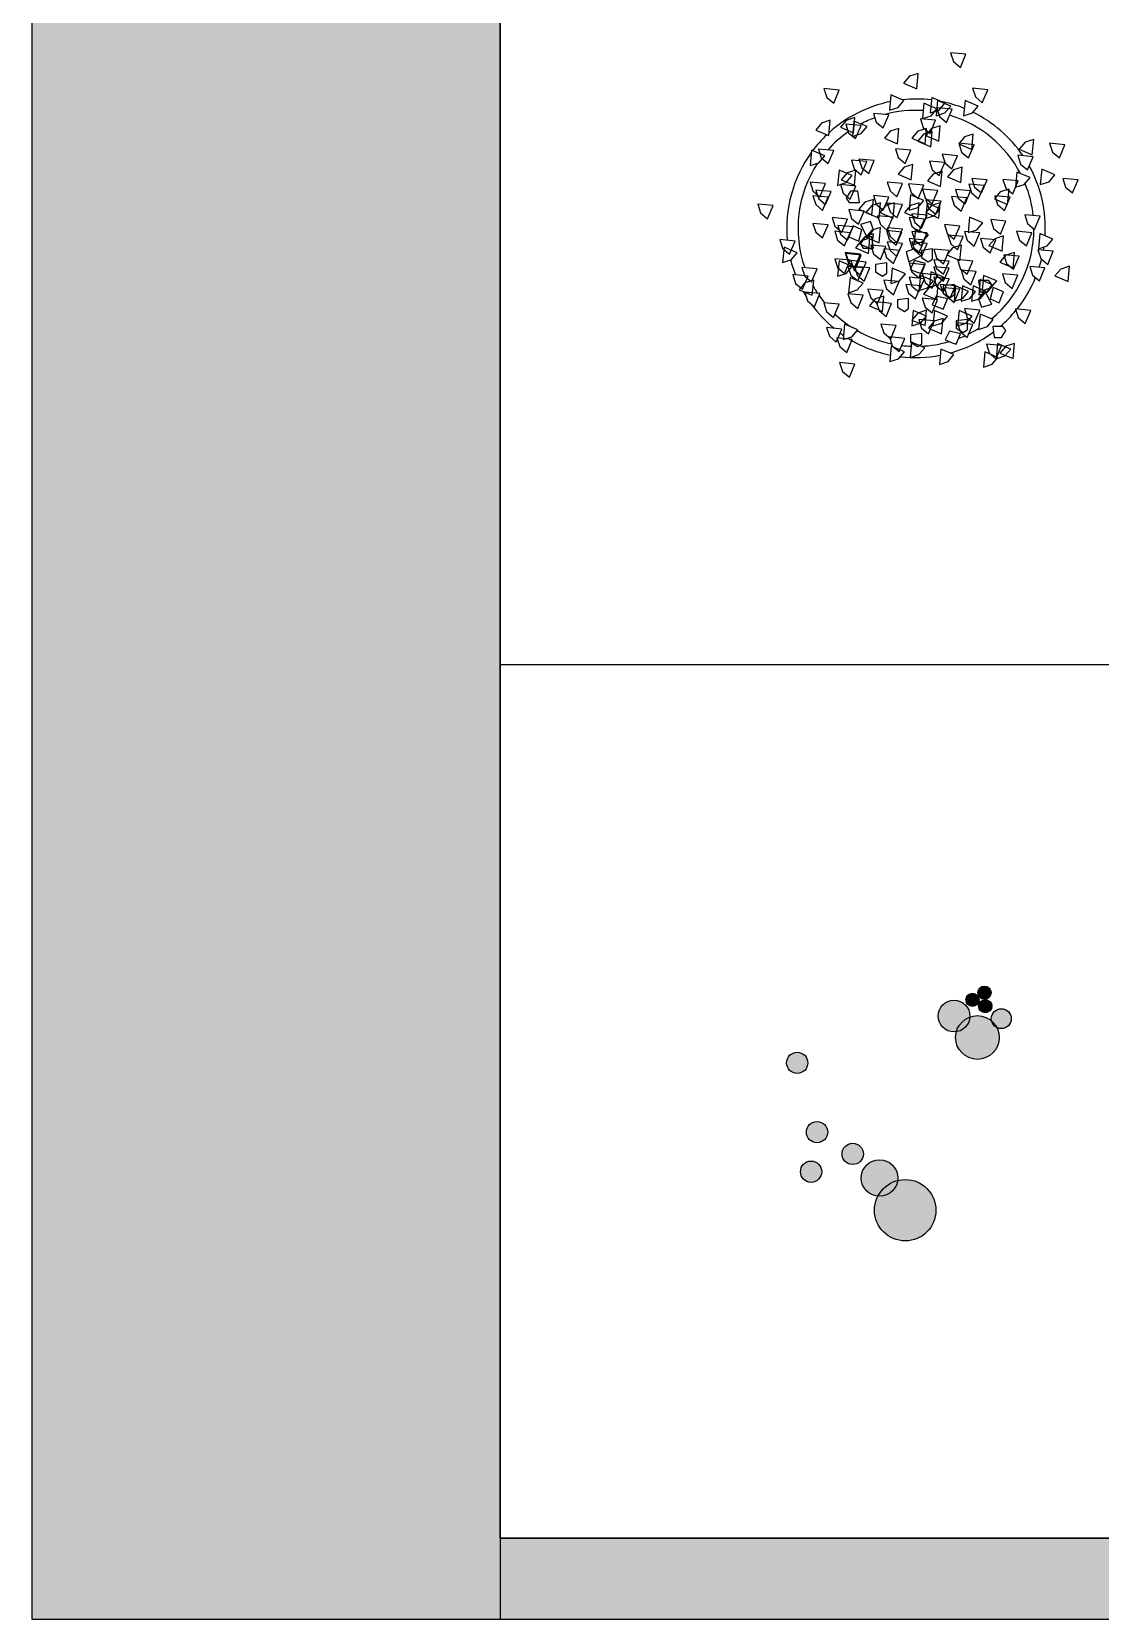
# Model space of a CAD drawing. Header units: millimetres. Extents: x 11966 to 133335, y 1756 to 88592.
# Drawn here: x 11966 to 28982, y 1756 to 27039 of the extents above; entities that cross this region are included whole.
import ezdxf

# ---------------------------------------------------------------- set-up
doc = ezdxf.new("R2010")
doc.units = ezdxf.units.MM
doc.layers.add('www.cad-blocks.net', color=7, linetype='Continuous')

# ---------------------------------------------------------------- blocks, each defined once
blk = doc.blocks.new('A$C7F314240')
at = {"color": 104}
for p, q in [((3.314, 5.143), (3.07, 5.166)), ((3.07, 5.166), (3.114, 5.027)), ((3.225, 4.934), (3.314, 5.143)), ((2.555, 4.838), (2.415, 4.793)), ((2.531, 4.594), (2.555, 4.838)), ((3.114, 5.027), (3.225, 4.934)), ((1.296, 4.573), (1.053, 4.597)), ((1.053, 4.597), (1.097, 4.457)), ((1.208, 4.365), (1.296, 4.573)), ((2.415, 4.793), (2.322, 4.682)), ((2.322, 4.682), (2.531, 4.594)), ((1.097, 4.457), (1.208, 4.365)), ((1.013, 4.048), (0.921, 3.937)), ((1.153, 4.092), (1.013, 4.048)), ((1.129, 3.848), (1.153, 4.092)), ((1.408, 4.091), (1.315, 3.981)), ((1.547, 4.136), (1.408, 4.091)), ((1.524, 3.892), (1.547, 4.136)), ((2.831, 4.092), (2.588, 4.115)), ((2.588, 4.115), (2.632, 3.975)), ((2.743, 3.883), (2.831, 4.092)), ((3.095, 4.267), (2.851, 4.29)), ((2.851, 4.29), (2.895, 4.151)), ((2.895, 4.151), (3.006, 4.058)), ((3.006, 4.058), (3.095, 4.267)), ((0.921, 3.937), (1.129, 3.848)), ((1.315, 3.981), (1.524, 3.892)), ((2.547, 3.916), (2.454, 3.805)), ((2.454, 3.805), (2.663, 3.717)), ((2.639, 3.869), (2.546, 3.758)), ((2.686, 3.96), (2.547, 3.916)), ((2.632, 3.975), (2.743, 3.883)), ((2.778, 3.913), (2.639, 3.869)), ((2.663, 3.717), (2.686, 3.96)), ((2.766, 3.96), (2.673, 3.849)), ((2.673, 3.849), (2.882, 3.76)), ((2.755, 3.669), (2.778, 3.913)), ((2.905, 4.004), (2.766, 3.96)), ((2.882, 3.76), (2.905, 4.004)), ((3.292, 3.828), (3.199, 3.718)), ((3.431, 3.873), (3.292, 3.828)), ((3.408, 3.629), (3.431, 3.873)), ((1.209, 3.61), (0.965, 3.633)), ((0.965, 3.633), (1.009, 3.494)), ((1.12, 3.401), (1.209, 3.61)), ((2.546, 3.758), (2.755, 3.669)), ((3.199, 3.718), (3.408, 3.629)), ((4.255, 3.741), (4.162, 3.63)), ((4.162, 3.63), (4.371, 3.541)), ((4.395, 3.785), (4.255, 3.741)), ((4.371, 3.541), (4.395, 3.785)), ((1.009, 3.494), (1.12, 3.401)), ((1.562, 3.3), (1.422, 3.256)), ((1.735, 3.434), (1.491, 3.458)), ((1.491, 3.458), (1.536, 3.318)), ((1.536, 3.318), (1.646, 3.225)), ((1.538, 3.056), (1.562, 3.3)), ((1.854, 3.451), (1.61, 3.474)), ((1.61, 3.474), (1.655, 3.335)), ((1.646, 3.225), (1.735, 3.434)), ((1.655, 3.335), (1.766, 3.242)), ((1.766, 3.242), (1.854, 3.451)), ((2.978, 3.42), (2.734, 3.443)), ((2.734, 3.443), (2.778, 3.304)), ((2.778, 3.304), (2.889, 3.211)), ((2.889, 3.211), (2.978, 3.42)), ((3.116, 3.302), (3.023, 3.191)), ((3.256, 3.346), (3.116, 3.302)), ((3.232, 3.103), (3.256, 3.346)), ((4.384, 3.511), (4.141, 3.534)), ((4.141, 3.534), (4.185, 3.395)), ((4.185, 3.395), (4.296, 3.302)), ((4.296, 3.302), (4.384, 3.511)), ((1.077, 3.084), (0.833, 3.107)), ((0.833, 3.107), (0.878, 2.968)), ((0.988, 2.875), (1.077, 3.084)), ((1.422, 3.256), (1.329, 3.145)), ((1.329, 3.145), (1.538, 3.056)), ((2.644, 3.057), (2.4, 3.08)), ((2.4, 3.08), (2.444, 2.94)), ((2.555, 2.848), (2.644, 3.057)), ((3.023, 3.191), (3.232, 3.103)), ((5.1, 3.144), (4.856, 3.167)), ((4.856, 3.167), (4.9, 3.028)), ((5.011, 2.935), (5.1, 3.144)), ((1.121, 2.865), (0.877, 2.888)), ((0.877, 2.888), (0.922, 2.749)), ((0.878, 2.968), (0.988, 2.875)), ((1.168, 2.957), (0.924, 2.98)), ((0.924, 2.98), (0.969, 2.841)), ((0.969, 2.841), (1.079, 2.748)), ((1.032, 2.656), (1.121, 2.865)), ((1.079, 2.748), (1.168, 2.957)), ((1.478, 2.963), (1.409, 2.852)), ((1.409, 2.852), (1.455, 2.785)), ((1.455, 2.785), (1.618, 2.785)), ((1.594, 2.963), (1.478, 2.963)), ((1.618, 2.785), (1.594, 2.963)), ((1.702, 2.788), (1.609, 2.677)), ((1.841, 2.832), (1.702, 2.788)), ((1.818, 2.588), (1.841, 2.832)), ((2.444, 2.94), (2.555, 2.848)), ((2.866, 2.972), (2.622, 2.995)), ((2.622, 2.995), (2.666, 2.856)), ((2.666, 2.856), (2.777, 2.763)), ((2.922, 2.804), (2.678, 2.827)), ((2.678, 2.827), (2.722, 2.688)), ((2.777, 2.763), (2.866, 2.972)), ((2.833, 2.595), (2.922, 2.804)), ((3.389, 2.969), (3.146, 2.992)), ((3.146, 2.992), (3.19, 2.853)), ((3.19, 2.853), (3.301, 2.76)), ((3.301, 2.76), (3.389, 2.969)), ((3.861, 2.951), (3.768, 2.84)), ((3.768, 2.84), (3.977, 2.752)), ((4, 2.995), (3.861, 2.951)), ((3.977, 2.752), (4, 2.995)), ((4.9, 3.028), (5.011, 2.935)), ((0.244, 2.733), (0, 2.757)), ((0, 2.757), (0.044, 2.617)), ((0.044, 2.617), (0.155, 2.524)), ((0.155, 2.524), (0.244, 2.733)), ((0.922, 2.749), (1.032, 2.656)), ((1.609, 2.677), (1.818, 2.588)), ((1.814, 2.732), (1.721, 2.621)), ((1.721, 2.621), (1.93, 2.532)), ((1.953, 2.776), (1.814, 2.732)), ((1.93, 2.532), (1.953, 2.776)), ((2.038, 2.732), (1.945, 2.621)), ((1.945, 2.621), (2.154, 2.532)), ((2.177, 2.776), (2.038, 2.732)), ((2.305, 2.748), (2.061, 2.771)), ((2.061, 2.771), (2.106, 2.632)), ((2.106, 2.632), (2.216, 2.539)), ((2.154, 2.532), (2.177, 2.776)), ((2.216, 2.539), (2.305, 2.748)), ((2.43, 2.732), (2.337, 2.621)), ((2.337, 2.621), (2.546, 2.532)), ((2.569, 2.776), (2.43, 2.732)), ((2.697, 2.58), (2.454, 2.603)), ((2.454, 2.603), (2.498, 2.464)), ((2.546, 2.532), (2.569, 2.776)), ((2.609, 2.371), (2.697, 2.58)), ((2.766, 2.732), (2.673, 2.621)), ((2.673, 2.621), (2.882, 2.532)), ((2.722, 2.688), (2.833, 2.595)), ((2.905, 2.776), (2.766, 2.732)), ((2.882, 2.532), (2.905, 2.776)), ((1.47, 2.3), (1.447, 2.234)), ((1.516, 2.411), (1.47, 2.3)), ((1.656, 2.345), (1.516, 2.411)), ((1.609, 2.168), (1.656, 2.345)), ((1.841, 2.282), (1.702, 2.238)), ((1.814, 2.34), (1.721, 2.229)), ((1.953, 2.384), (1.814, 2.34)), ((1.818, 2.038), (1.841, 2.282)), ((1.93, 2.14), (1.953, 2.384)), ((2.293, 2.312), (2.049, 2.335)), ((2.049, 2.335), (2.093, 2.196)), ((2.305, 2.356), (2.061, 2.379)), ((2.061, 2.379), (2.106, 2.24)), ((2.204, 2.103), (2.293, 2.312)), ((2.216, 2.147), (2.305, 2.356)), ((2.697, 2.3), (2.454, 2.323)), ((2.454, 2.323), (2.498, 2.184)), ((2.498, 2.464), (2.609, 2.371)), ((2.609, 2.091), (2.697, 2.3)), ((3.535, 2.297), (3.292, 2.32)), ((3.292, 2.32), (3.336, 2.181)), ((3.447, 2.088), (3.535, 2.297)), ((1.447, 2.234), (1.609, 2.168)), ((1.646, 2.171), (1.553, 2.061)), ((1.553, 2.061), (1.762, 1.972)), ((1.702, 2.238), (1.609, 2.127)), ((1.609, 2.127), (1.818, 2.038)), ((1.785, 2.216), (1.646, 2.171)), ((1.721, 2.229), (1.93, 2.14)), ((1.762, 1.972), (1.785, 2.216)), ((2.093, 2.196), (2.204, 2.103)), ((2.106, 2.24), (2.216, 2.147)), ((2.697, 2.132), (2.454, 2.155)), ((2.454, 2.155), (2.498, 2.016)), ((2.498, 2.184), (2.609, 2.091)), ((2.609, 1.923), (2.697, 2.132)), ((3.102, 2.059), (3.009, 1.949)), ((3.241, 2.104), (3.102, 2.059)), ((3.218, 1.86), (3.241, 2.104)), ((3.336, 2.181), (3.447, 2.088)), ((3.79, 2.188), (3.546, 2.211)), ((3.546, 2.211), (3.591, 2.072)), ((3.591, 2.072), (3.701, 1.979)), ((3.701, 1.979), (3.79, 2.188)), ((4.705, 2.005), (4.461, 2.028)), ((4.461, 2.028), (4.506, 1.889)), ((1.635, 1.961), (1.391, 1.985)), ((1.391, 1.985), (1.435, 1.845)), ((1.647, 1.945), (1.404, 1.968)), ((1.404, 1.968), (1.448, 1.829)), ((1.435, 1.845), (1.546, 1.752)), ((1.448, 1.829), (1.559, 1.736)), ((1.726, 1.834), (1.482, 1.858)), ((1.482, 1.858), (1.527, 1.718)), ((1.546, 1.752), (1.635, 1.961)), ((1.559, 1.736), (1.647, 1.945)), ((1.637, 1.625), (1.726, 1.834)), ((2.052, 1.82), (1.875, 1.796)), ((1.875, 1.796), (1.875, 1.68)), ((2.052, 1.657), (2.052, 1.82)), ((2.493, 1.858), (2.426, 1.718)), ((2.67, 1.811), (2.493, 1.858)), ((2.498, 2.016), (2.609, 1.923)), ((2.604, 1.649), (2.67, 1.811)), ((3.009, 1.949), (3.218, 1.86)), ((3.423, 1.849), (3.18, 1.873)), ((3.18, 1.873), (3.224, 1.733)), ((3.335, 1.64), (3.423, 1.849)), ((3.949, 1.942), (3.856, 1.832)), ((3.856, 1.832), (4.065, 1.743)), ((4.088, 1.987), (3.949, 1.942)), ((4.065, 1.743), (4.088, 1.987)), ((4.506, 1.889), (4.616, 1.796)), ((4.616, 1.796), (4.705, 2.005)), ((0.802, 1.611), (0.558, 1.634)), ((0.558, 1.634), (0.602, 1.495)), ((0.713, 1.402), (0.802, 1.611)), ((0.89, 1.548), (0.751, 1.504)), ((0.867, 1.304), (0.89, 1.548)), ((1.679, 1.742), (1.435, 1.765)), ((1.435, 1.765), (1.479, 1.626)), ((1.479, 1.626), (1.59, 1.533)), ((1.527, 1.718), (1.637, 1.625)), ((1.781, 1.74), (1.537, 1.764)), ((1.537, 1.764), (1.582, 1.624)), ((1.582, 1.624), (1.693, 1.531)), ((1.59, 1.533), (1.679, 1.742)), ((1.693, 1.531), (1.781, 1.74)), ((1.875, 1.68), (1.986, 1.611)), ((1.986, 1.611), (2.052, 1.657)), ((2.249, 1.523), (2.005, 1.546)), ((2.005, 1.546), (2.05, 1.407)), ((2.16, 1.314), (2.249, 1.523)), ((2.426, 1.718), (2.537, 1.672)), ((2.537, 1.672), (2.604, 1.649)), ((2.863, 1.625), (2.619, 1.649)), ((2.619, 1.649), (2.664, 1.509)), ((2.774, 1.417), (2.863, 1.625)), ((3.224, 1.733), (3.335, 1.64)), ((3.479, 1.681), (3.236, 1.705)), ((3.236, 1.705), (3.28, 1.565)), ((3.28, 1.565), (3.391, 1.472)), ((3.391, 1.472), (3.479, 1.681)), ((4.825, 1.723), (4.732, 1.612)), ((4.732, 1.612), (4.941, 1.524)), ((4.964, 1.767), (4.825, 1.723)), ((4.941, 1.524), (4.964, 1.767)), ((0.602, 1.495), (0.713, 1.402)), ((0.751, 1.504), (0.658, 1.393)), ((0.658, 1.393), (0.867, 1.304)), ((1.679, 1.304), (1.435, 1.327)), ((1.435, 1.327), (1.479, 1.188)), ((1.59, 1.095), (1.679, 1.304)), ((2.009, 1.291), (1.87, 1.247)), ((1.986, 1.048), (2.009, 1.291)), ((2.05, 1.407), (2.16, 1.314)), ((2.733, 1.435), (2.64, 1.324)), ((2.64, 1.324), (2.849, 1.235)), ((2.664, 1.509), (2.774, 1.417)), ((2.872, 1.479), (2.733, 1.435)), ((2.849, 1.235), (2.872, 1.479)), ((1.479, 1.188), (1.59, 1.095)), ((1.87, 1.247), (1.777, 1.136)), ((1.777, 1.136), (1.986, 1.048)), ((2.547, 1.021), (2.454, 0.911)), ((2.686, 1.066), (2.547, 1.021)), ((2.863, 1.234), (2.619, 1.257)), ((2.619, 1.257), (2.664, 1.117)), ((2.663, 0.822), (2.686, 1.066)), ((2.664, 1.117), (2.774, 1.025)), ((2.774, 1.025), (2.863, 1.234)), ((3.533, 1.069), (3.289, 1.092)), ((3.289, 1.092), (3.334, 0.953)), ((3.445, 0.86), (3.533, 1.069)), ((2.205, 0.822), (1.961, 0.845)), ((1.961, 0.845), (2.006, 0.706)), ((2.116, 0.613), (2.205, 0.822)), ((2.454, 0.911), (2.663, 0.822)), ((2.807, 0.898), (2.563, 0.921)), ((2.563, 0.921), (2.608, 0.782)), ((2.608, 0.782), (2.718, 0.689)), ((2.81, 0.89), (2.717, 0.779)), ((2.717, 0.779), (2.926, 0.69)), ((2.718, 0.689), (2.807, 0.898)), ((2.949, 0.934), (2.81, 0.89)), ((2.926, 0.69), (2.949, 0.934)), ((3.339, 0.921), (3.161, 0.898)), ((3.161, 0.898), (3.161, 0.782)), ((3.161, 0.782), (3.272, 0.712)), ((3.423, 0.842), (3.18, 0.865)), ((3.18, 0.865), (3.224, 0.726)), ((3.334, 0.953), (3.445, 0.86)), ((3.335, 0.633), (3.423, 0.842)), ((3.339, 0.758), (3.339, 0.921)), ((1.503, 0.603), (1.26, 0.626)), ((1.26, 0.626), (1.304, 0.487)), ((1.415, 0.394), (1.503, 0.603)), ((2.006, 0.706), (2.116, 0.613)), ((2.339, 0.618), (2.095, 0.641)), ((2.095, 0.641), (2.14, 0.502)), ((2.25, 0.409), (2.339, 0.618)), ((2.61, 0.697), (2.433, 0.674)), ((2.433, 0.674), (2.433, 0.558)), ((2.433, 0.558), (2.544, 0.488)), ((2.544, 0.488), (2.61, 0.534)), ((2.61, 0.534), (2.61, 0.697)), ((3.051, 0.735), (2.984, 0.596)), ((2.984, 0.596), (3.095, 0.549)), ((3.228, 0.689), (3.051, 0.735)), ((3.095, 0.549), (3.161, 0.526)), ((3.161, 0.526), (3.228, 0.689)), ((3.224, 0.726), (3.335, 0.633)), ((3.272, 0.712), (3.339, 0.758)), ((4.088, 0.539), (3.949, 0.495)), ((4.065, 0.296), (4.088, 0.539)), ((1.304, 0.487), (1.415, 0.394)), ((2.14, 0.502), (2.25, 0.409)), ((3.949, 0.495), (3.856, 0.384)), ((3.856, 0.384), (4.065, 0.296))]:
    blk.add_line(p, q, dxfattribs=at)
at = {"color": 40}
for p, q in [((3.663, 4.579), (3.419, 4.602)), ((3.419, 4.602), (3.464, 4.463)), ((3.574, 4.37), (3.663, 4.579)), ((3.464, 4.463), (3.574, 4.37)), ((1.645, 4.009), (1.402, 4.032)), ((1.402, 4.032), (1.446, 3.893)), ((1.446, 3.893), (1.557, 3.8)), ((1.557, 3.8), (1.645, 4.009)), ((2.435, 3.615), (2.191, 3.638)), ((2.191, 3.638), (2.236, 3.499)), ((2.346, 3.406), (2.435, 3.615)), ((3.181, 3.527), (2.937, 3.55)), ((2.937, 3.55), (2.981, 3.411)), ((3.444, 3.702), (3.2, 3.726)), ((3.2, 3.726), (3.244, 3.586)), ((3.244, 3.586), (3.355, 3.493)), ((3.355, 3.493), (3.444, 3.702)), ((4.891, 3.702), (4.647, 3.726)), ((4.647, 3.726), (4.692, 3.586)), ((4.692, 3.586), (4.802, 3.493)), ((4.802, 3.493), (4.891, 3.702)), ((2.236, 3.499), (2.346, 3.406)), ((2.981, 3.411), (3.092, 3.318)), ((3.092, 3.318), (3.181, 3.527)), ((1.558, 3.045), (1.314, 3.068)), ((1.314, 3.068), (1.358, 2.929)), ((1.469, 2.836), (1.558, 3.045)), ((1.358, 2.929), (1.469, 2.836)), ((2.084, 2.87), (1.84, 2.893)), ((1.84, 2.893), (1.885, 2.754)), ((1.995, 2.661), (2.084, 2.87)), ((3.327, 2.855), (3.083, 2.879)), ((3.083, 2.879), (3.127, 2.739)), ((3.238, 2.646), (3.327, 2.855)), ((1.426, 2.519), (1.182, 2.543)), ((1.182, 2.543), (1.227, 2.403)), ((1.885, 2.754), (1.995, 2.661)), ((2.151, 2.547), (1.907, 2.57)), ((1.907, 2.57), (1.951, 2.431)), ((2.062, 2.338), (2.151, 2.547)), ((2.654, 2.519), (2.411, 2.543)), ((2.411, 2.543), (2.455, 2.403)), ((3.127, 2.739), (3.238, 2.646)), ((4.496, 2.563), (4.253, 2.587)), ((4.253, 2.587), (4.297, 2.447)), ((4.408, 2.354), (4.496, 2.563)), ((1.47, 2.3), (1.226, 2.324)), ((1.226, 2.324), (1.271, 2.184)), ((1.227, 2.403), (1.338, 2.311)), ((1.517, 2.393), (1.274, 2.416)), ((1.274, 2.416), (1.318, 2.276)), ((1.318, 2.276), (1.429, 2.184)), ((1.338, 2.311), (1.426, 2.519)), ((1.381, 2.092), (1.47, 2.3)), ((1.429, 2.184), (1.517, 2.393)), ((1.951, 2.431), (2.062, 2.338)), ((2.455, 2.403), (2.566, 2.311)), ((2.566, 2.311), (2.654, 2.519)), ((3.215, 2.408), (2.971, 2.431)), ((2.971, 2.431), (3.015, 2.291)), ((3.015, 2.291), (3.126, 2.199)), ((3.126, 2.199), (3.215, 2.408)), ((3.951, 2.486), (3.708, 2.51)), ((3.708, 2.51), (3.752, 2.37)), ((3.752, 2.37), (3.863, 2.277)), ((3.863, 2.277), (3.951, 2.486)), ((4.365, 2.3), (4.121, 2.324)), ((4.121, 2.324), (4.165, 2.184)), ((4.276, 2.092), (4.365, 2.3)), ((4.297, 2.447), (4.408, 2.354)), ((0.593, 2.169), (0.349, 2.192)), ((0.349, 2.192), (0.393, 2.053)), ((0.393, 2.053), (0.504, 1.96)), ((0.504, 1.96), (0.593, 2.169)), ((1.271, 2.184), (1.381, 2.092)), ((2.04, 2.081), (1.797, 2.105)), ((1.797, 2.105), (1.841, 1.965)), ((1.952, 1.873), (2.04, 2.081)), ((2.654, 2.184), (2.411, 2.207)), ((2.411, 2.207), (2.455, 2.068)), ((2.455, 2.068), (2.566, 1.975)), ((2.566, 1.975), (2.654, 2.184)), ((3.047, 2.016), (2.803, 2.039)), ((2.803, 2.039), (2.847, 1.9)), ((3.271, 2.24), (3.027, 2.263)), ((3.027, 2.263), (3.071, 2.124)), ((3.071, 2.124), (3.182, 2.031)), ((3.182, 2.031), (3.271, 2.24)), ((4.165, 2.184), (4.276, 2.092)), ((1.47, 1.862), (1.226, 1.886)), ((1.226, 1.886), (1.271, 1.746)), ((1.381, 1.653), (1.47, 1.862)), ((1.841, 1.965), (1.952, 1.873)), ((2.654, 1.792), (2.411, 1.815)), ((2.411, 1.815), (2.455, 1.676)), ((2.566, 1.583), (2.654, 1.792)), ((3.047, 1.848), (2.803, 1.871)), ((2.803, 1.871), (2.847, 1.732)), ((2.847, 1.9), (2.958, 1.807)), ((2.958, 1.807), (3.047, 2.016)), ((2.958, 1.639), (3.047, 1.848)), ((1.271, 1.746), (1.381, 1.653)), ((2.654, 1.568), (2.411, 1.591)), ((2.411, 1.591), (2.455, 1.452)), ((2.455, 1.676), (2.566, 1.583)), ((2.566, 1.359), (2.654, 1.568)), ((3.047, 1.736), (2.803, 1.759)), ((2.803, 1.759), (2.847, 1.62)), ((3.047, 1.568), (2.803, 1.591)), ((2.803, 1.591), (2.847, 1.452)), ((2.847, 1.732), (2.958, 1.639)), ((2.847, 1.62), (2.958, 1.527)), ((2.958, 1.527), (3.047, 1.736)), ((2.958, 1.359), (3.047, 1.568)), ((4.139, 1.623), (3.895, 1.647)), ((3.895, 1.647), (3.94, 1.507)), ((4.05, 1.414), (4.139, 1.623)), ((1.996, 1.38), (1.753, 1.404)), ((1.753, 1.404), (1.797, 1.264)), ((1.797, 1.264), (1.908, 1.172)), ((1.908, 1.172), (1.996, 1.38)), ((2.598, 1.456), (2.355, 1.479)), ((2.355, 1.479), (2.399, 1.34)), ((2.399, 1.34), (2.51, 1.247)), ((2.455, 1.452), (2.566, 1.359)), ((2.51, 1.247), (2.598, 1.456)), ((2.842, 1.293), (2.775, 1.154)), ((3.019, 1.247), (2.842, 1.293)), ((2.847, 1.452), (2.958, 1.359)), ((3.148, 1.455), (2.905, 1.479)), ((2.905, 1.479), (2.949, 1.339)), ((2.949, 1.339), (3.06, 1.247)), ((3.13, 1.479), (2.953, 1.456)), ((2.953, 1.456), (2.953, 1.34)), ((2.953, 1.34), (3.063, 1.27)), ((3.215, 1.4), (2.971, 1.423)), ((2.971, 1.423), (3.015, 1.284)), ((3.015, 1.284), (3.126, 1.191)), ((3.06, 1.247), (3.148, 1.455)), ((3.063, 1.27), (3.13, 1.317)), ((3.126, 1.191), (3.215, 1.4)), ((3.13, 1.317), (3.13, 1.479)), ((3.94, 1.507), (4.05, 1.414)), ((1.295, 1.161), (1.051, 1.185)), ((1.051, 1.185), (1.095, 1.045)), ((1.095, 1.045), (1.206, 0.952)), ((1.206, 0.952), (1.295, 1.161)), ((2.13, 1.176), (1.887, 1.199)), ((1.887, 1.199), (1.931, 1.06)), ((1.931, 1.06), (2.042, 0.967)), ((2.042, 0.967), (2.13, 1.176)), ((2.401, 1.255), (2.224, 1.232)), ((2.224, 1.232), (2.224, 1.116)), ((2.224, 1.116), (2.335, 1.046)), ((2.335, 1.046), (2.401, 1.093)), ((2.401, 1.093), (2.401, 1.255)), ((2.775, 1.154), (2.886, 1.108)), ((2.886, 1.108), (2.953, 1.084)), ((2.953, 1.084), (3.019, 1.247)), ((1.338, 0.767), (1.095, 0.79)), ((1.095, 0.79), (1.139, 0.651)), ((1.25, 0.558), (1.338, 0.767)), ((1.139, 0.651), (1.25, 0.558)), ((3.882, 0.504), (3.639, 0.527)), ((3.639, 0.527), (3.683, 0.388)), ((3.683, 0.388), (3.794, 0.295)), ((3.794, 0.295), (3.882, 0.504))]:
    blk.add_line(p, q, dxfattribs=at)
at = {"color": 213}
for p, q in [((2.118, 4.495), (2.095, 4.252)), ((2.327, 4.407), (2.118, 4.495)), ((2.234, 4.296), (2.327, 4.407)), ((2.644, 4.364), (2.62, 4.12)), ((2.852, 4.275), (2.644, 4.364)), ((2.77, 4.455), (2.747, 4.211)), ((2.979, 4.366), (2.77, 4.455)), ((2.863, 4.408), (2.839, 4.164)), ((3.071, 4.319), (2.863, 4.408)), ((2.887, 4.255), (2.979, 4.366)), ((2.979, 4.208), (3.071, 4.319)), ((3.301, 4.408), (3.277, 4.164)), ((3.51, 4.319), (3.301, 4.408)), ((3.417, 4.208), (3.51, 4.319)), ((1.531, 4.08), (1.508, 3.836)), ((1.74, 3.991), (1.531, 4.08)), ((2.095, 4.252), (2.234, 4.296)), ((2.62, 4.12), (2.76, 4.164)), ((2.747, 4.211), (2.887, 4.255)), ((2.76, 4.164), (2.852, 4.275)), ((2.839, 4.164), (2.979, 4.208)), ((3.277, 4.164), (3.417, 4.208)), ((1.508, 3.836), (1.647, 3.88)), ((1.647, 3.88), (1.74, 3.991)), ((0.857, 3.614), (0.834, 3.371)), ((1.066, 3.526), (0.857, 3.614)), ((0.834, 3.371), (0.973, 3.415)), ((0.973, 3.415), (1.066, 3.526)), ((1.293, 3.299), (1.27, 3.055)), ((1.502, 3.21), (1.293, 3.299)), ((4.522, 3.311), (4.498, 3.068)), ((4.73, 3.223), (4.522, 3.311)), ((1.27, 3.055), (1.409, 3.099)), ((1.409, 3.099), (1.502, 3.21)), ((4.127, 3.267), (4.104, 3.024)), ((4.104, 3.024), (4.243, 3.068)), ((4.336, 3.179), (4.127, 3.267)), ((4.243, 3.068), (4.336, 3.179)), ((4.498, 3.068), (4.638, 3.112)), ((4.638, 3.112), (4.73, 3.223)), ((2.432, 2.904), (2.409, 2.66)), ((2.641, 2.815), (2.432, 2.904)), ((2.548, 2.705), (2.641, 2.815)), ((2.409, 2.66), (2.548, 2.705)), ((2.695, 2.772), (2.672, 2.529)), ((2.672, 2.529), (2.811, 2.573)), ((2.904, 2.684), (2.695, 2.772)), ((2.811, 2.573), (2.904, 2.684)), ((3.372, 2.547), (3.349, 2.303)), ((3.581, 2.458), (3.372, 2.547)), ((2.509, 2.359), (2.486, 2.115)), ((2.718, 2.27), (2.509, 2.359)), ((3.349, 2.303), (3.488, 2.347)), ((3.488, 2.347), (3.581, 2.458)), ((4.491, 2.29), (4.468, 2.046)), ((4.7, 2.201), (4.491, 2.29)), ((0.417, 2.071), (0.394, 1.827)), ((0.626, 1.982), (0.417, 2.071)), ((2.486, 2.115), (2.625, 2.16)), ((2.625, 2.16), (2.718, 2.27)), ((4.468, 2.046), (4.607, 2.091)), ((4.607, 2.091), (4.7, 2.201)), ((0.394, 1.827), (0.533, 1.871)), ((0.533, 1.871), (0.626, 1.982)), ((1.293, 1.851), (1.27, 1.608)), ((1.502, 1.763), (1.293, 1.851)), ((1.27, 1.608), (1.409, 1.652)), ((1.409, 1.652), (1.502, 1.763)), ((1.468, 1.588), (1.445, 1.344)), ((1.677, 1.5), (1.468, 1.588)), ((2.14, 1.734), (2.117, 1.491)), ((2.117, 1.491), (2.256, 1.535)), ((2.349, 1.646), (2.14, 1.734)), ((2.256, 1.535), (2.349, 1.646)), ((2.588, 1.622), (2.565, 1.379)), ((2.797, 1.534), (2.588, 1.622)), ((2.704, 1.423), (2.797, 1.534)), ((2.756, 1.678), (2.733, 1.435)), ((2.965, 1.59), (2.756, 1.678)), ((2.872, 1.479), (2.965, 1.59)), ((3.679, 1.538), (3.516, 1.538)), ((3.516, 1.538), (3.54, 1.36)), ((3.54, 1.556), (3.517, 1.312)), ((3.749, 1.467), (3.54, 1.556)), ((3.596, 1.622), (3.572, 1.379)), ((3.804, 1.534), (3.596, 1.622)), ((3.725, 1.471), (3.679, 1.538)), ((3.712, 1.423), (3.804, 1.534)), ((1.445, 1.344), (1.584, 1.389)), ((1.584, 1.389), (1.677, 1.5)), ((2.565, 1.379), (2.704, 1.423)), ((2.733, 1.435), (2.872, 1.479)), ((3.148, 1.454), (3.124, 1.21)), ((3.357, 1.366), (3.148, 1.454)), ((3.26, 1.454), (3.236, 1.21)), ((3.469, 1.366), (3.26, 1.454)), ((3.264, 1.255), (3.357, 1.366)), ((3.376, 1.255), (3.469, 1.366)), ((3.428, 1.454), (3.404, 1.21)), ((3.636, 1.366), (3.428, 1.454)), ((3.609, 1.382), (3.516, 1.25)), ((3.517, 1.312), (3.656, 1.357)), ((3.54, 1.36), (3.656, 1.36)), ((3.544, 1.255), (3.636, 1.366)), ((3.572, 1.379), (3.712, 1.423)), ((3.725, 1.161), (3.609, 1.382)), ((3.656, 1.36), (3.725, 1.471)), ((3.656, 1.357), (3.749, 1.467)), ((3.748, 1.427), (3.702, 1.25)), ((3.911, 1.36), (3.748, 1.427)), ((3.841, 1.183), (3.888, 1.294)), ((3.888, 1.294), (3.911, 1.36)), ((2.476, 1.062), (2.453, 0.818)), ((2.685, 0.973), (2.476, 1.062)), ((2.812, 1.062), (2.789, 0.818)), ((3.021, 0.973), (2.812, 1.062)), ((3.124, 1.21), (3.264, 1.255)), ((3.204, 1.062), (3.18, 0.818)), ((3.413, 0.973), (3.204, 1.062)), ((3.236, 1.21), (3.376, 1.255)), ((3.404, 1.21), (3.544, 1.255)), ((3.516, 1.25), (3.563, 1.117)), ((3.563, 1.117), (3.725, 1.161)), ((3.702, 1.25), (3.841, 1.183)), ((1.381, 0.843), (1.357, 0.599)), ((1.59, 0.754), (1.381, 0.843)), ((2.453, 0.818), (2.592, 0.862)), ((2.592, 0.862), (2.685, 0.973)), ((2.789, 0.818), (2.928, 0.862)), ((2.928, 0.862), (3.021, 0.973)), ((3.18, 0.818), (3.32, 0.862)), ((3.32, 0.862), (3.413, 0.973)), ((3.54, 1.006), (3.516, 0.762)), ((3.516, 0.762), (3.656, 0.806)), ((3.748, 0.917), (3.54, 1.006)), ((3.656, 0.806), (3.748, 0.917)), ((3.903, 0.809), (3.74, 0.809)), ((3.74, 0.809), (3.763, 0.632)), ((3.949, 0.743), (3.903, 0.809)), ((1.357, 0.599), (1.497, 0.643)), ((1.497, 0.643), (1.59, 0.754)), ((2.448, 0.558), (2.425, 0.315)), ((2.657, 0.47), (2.448, 0.558)), ((3.763, 0.632), (3.88, 0.632)), ((3.819, 0.538), (3.796, 0.294)), ((4.028, 0.449), (3.819, 0.538)), ((3.88, 0.632), (3.949, 0.743)), ((2.125, 0.492), (2.102, 0.248)), ((2.102, 0.248), (2.241, 0.292)), ((2.334, 0.403), (2.125, 0.492)), ((2.241, 0.292), (2.334, 0.403)), ((2.425, 0.315), (2.564, 0.359)), ((2.564, 0.359), (2.657, 0.47)), ((2.914, 0.448), (2.891, 0.204)), ((3.123, 0.359), (2.914, 0.448)), ((3.03, 0.248), (3.123, 0.359)), ((3.615, 0.404), (3.592, 0.16)), ((3.824, 0.315), (3.615, 0.404)), ((3.731, 0.205), (3.824, 0.315)), ((3.796, 0.294), (3.935, 0.339)), ((3.935, 0.339), (4.028, 0.449)), ((2.891, 0.204), (3.03, 0.248)), ((3.592, 0.16), (3.731, 0.205))]:
    blk.add_line(p, q, dxfattribs=at)
at = {"color": 3}
for p, q in [((2.086, 4.179), (1.842, 4.202)), ((1.842, 4.202), (1.886, 4.063)), ((1.886, 4.063), (1.997, 3.97)), ((1.997, 3.97), (2.086, 4.179)), ((2.109, 3.916), (2.016, 3.805)), ((2.016, 3.805), (2.225, 3.717)), ((2.248, 3.96), (2.109, 3.916)), ((2.225, 3.717), (2.248, 3.96)), ((2.328, 3.346), (2.235, 3.235)), ((2.467, 3.39), (2.328, 3.346)), ((2.444, 3.146), (2.467, 3.39)), ((2.305, 3.084), (2.061, 3.107)), ((2.061, 3.107), (2.106, 2.968)), ((2.216, 2.875), (2.305, 3.084)), ((2.235, 3.235), (2.444, 3.146)), ((2.793, 3.235), (2.701, 3.125)), ((2.701, 3.125), (2.91, 3.036)), ((2.933, 3.28), (2.793, 3.235)), ((2.91, 3.036), (2.933, 3.28)), ((3.602, 3.051), (3.359, 3.074)), ((3.359, 3.074), (3.403, 2.935)), ((3.652, 3.144), (3.409, 3.167)), ((3.409, 3.167), (3.453, 3.028)), ((3.514, 2.842), (3.602, 3.051)), ((3.564, 2.935), (3.652, 3.144)), ((4.147, 3.128), (3.903, 3.151)), ((3.903, 3.151), (3.948, 3.012)), ((4.059, 2.919), (4.147, 3.128)), ((2.106, 2.968), (2.216, 2.875)), ((3.403, 2.935), (3.514, 2.842)), ((3.453, 3.028), (3.564, 2.935)), ((4.016, 2.865), (3.772, 2.888)), ((3.772, 2.888), (3.816, 2.749)), ((3.927, 2.656), (4.016, 2.865)), ((3.948, 3.012), (4.059, 2.919)), ((1.691, 2.646), (1.447, 2.669)), ((1.447, 2.669), (1.492, 2.53)), ((1.492, 2.53), (1.602, 2.437)), ((1.602, 2.437), (1.691, 2.646)), ((3.816, 2.749), (3.927, 2.656)), ((1.121, 2.427), (0.877, 2.45)), ((0.877, 2.45), (0.922, 2.311)), ((0.922, 2.311), (1.032, 2.218)), ((1.032, 2.218), (1.121, 2.427)), ((1.795, 2.478), (1.633, 2.433)), ((1.633, 2.433), (1.749, 2.212)), ((1.749, 2.212), (1.841, 2.345)), ((1.841, 2.345), (1.795, 2.478)), ((1.702, 2.234), (1.633, 2.123)), ((1.633, 2.123), (1.679, 2.057)), ((1.679, 2.057), (1.841, 2.057)), ((1.818, 2.234), (1.702, 2.234)), ((1.841, 2.057), (1.818, 2.234)), ((2.249, 2.02), (2.005, 2.043)), ((2.005, 2.043), (2.05, 1.904)), ((2.305, 2.132), (2.061, 2.155)), ((2.061, 2.155), (2.106, 2.016)), ((2.216, 1.923), (2.305, 2.132)), ((2.493, 2.043), (2.36, 1.997)), ((2.626, 1.951), (2.493, 2.043)), ((2.781, 2.043), (2.604, 2.02)), ((2.781, 1.881), (2.781, 2.043)), ((3.773, 2.206), (3.681, 2.095)), ((3.681, 2.095), (3.889, 2.006)), ((3.913, 2.25), (3.773, 2.206)), ((3.889, 2.006), (3.913, 2.25)), ((2.05, 1.904), (2.16, 1.811)), ((2.106, 2.016), (2.216, 1.923)), ((2.16, 1.811), (2.249, 2.02)), ((2.36, 1.997), (2.404, 1.835)), ((2.404, 1.835), (2.626, 1.951)), ((2.604, 2.02), (2.604, 1.904)), ((2.604, 1.904), (2.714, 1.835)), ((2.714, 1.835), (2.781, 1.881)), ((4.16, 1.928), (3.916, 1.951)), ((3.916, 1.951), (3.961, 1.812)), ((3.961, 1.812), (4.071, 1.719)), ((4.071, 1.719), (4.16, 1.928)), ((0.945, 1.726), (0.702, 1.749)), ((0.702, 1.749), (0.746, 1.61)), ((0.746, 1.61), (0.857, 1.517)), ((0.857, 1.517), (0.945, 1.726)), ((4.573, 1.742), (4.33, 1.765)), ((4.33, 1.765), (4.374, 1.626)), ((4.374, 1.626), (4.485, 1.533)), ((4.485, 1.533), (4.573, 1.742)), ((0.989, 1.331), (0.746, 1.355)), ((0.746, 1.355), (0.79, 1.215)), ((0.901, 1.123), (0.989, 1.331)), ((0.79, 1.215), (0.901, 1.123)), ((4.348, 1.065), (4.104, 1.088)), ((4.104, 1.088), (4.148, 0.949)), ((4.259, 0.856), (4.348, 1.065)), ((4.148, 0.949), (4.259, 0.856)), ((1.547, 0.209), (1.303, 0.232)), ((1.303, 0.232), (1.348, 0.093)), ((1.348, 0.093), (1.459, 0)), ((1.459, 0), (1.547, 0.209))]:
    blk.add_line(p, q, dxfattribs=at)
for radius, start, end in [(2.059, 101.5326, 132.2851), (2.059, 83.0993, 96.1391), (2.059, 68.0622, 78.7159), (1.879, 110.3979, 117.8383), (1.879, 86.5506, 105.1764), (1.879, 80.0234, 81.3261), (1.879, 27.6655, 73.4515), (2.059, 34.1352, 63.8653), (2.059, 133.6346, 143.0901), (1.879, 125.0276, 138.4034), (2.059, 143.9608, 185.3011), (1.879, 146.5006, 199.4735), (2.059, 356.7499, 28.8761), (1.879, 6.1896, 22.3293), (1.879, 309.8324, 359.7295), (2.059, 350.1846, 351.7213), (2.059, 194.1421, 201.0874), (2.059, 342.4711, 346.1514), (1.879, 203.8616, 203.8938), (1.879, 206.4751, 206.5333), (2.059, 321.389, 337.5715), (2.059, 207.2168, 207.581), (2.059, 209.2293, 211.607), (1.879, 209.303, 213.4564), (1.879, 214.7715, 219.1974), (2.059, 215.8691, 230.6379), (2.059, 310.6591, 320.6419), (1.879, 226.6124, 237.2184), (1.879, 296.5429, 302.1032), (2.059, 234.0853, 235.8682), (2.059, 238.1197, 258.5969), (1.879, 240.0287, 258.0377), (1.879, 263.038, 267.6444), (1.879, 272.4823, 286.401), (2.059, 285.2962, 306.7633), (1.879, 291.2196, 294.5523), (2.059, 263.0615, 280.7825)]:
    blk.add_arc((2.519, 2.371), radius, start, end)
blk = doc.blocks.new('A$C748C4DF3')
h = blk.add_hatch(color=256)
h.set_gradient(color1=(153, 114, 0), color2=(66, 50, 0), one_color=1, tint=0.13, name='INVSPHERICAL')
h.paths.add_polyline_path([(2.172, 2.636, -1), (2.032, 2.636, -1)])
h = blk.add_hatch(color=256)
h.set_gradient(color1=(153, 114, 0), color2=(66, 50, 0), one_color=1, tint=0.13, name='INVSPHERICAL')
h.paths.add_polyline_path([(1.947, 2.388, -1), (1.609, 2.388, -1)])
h = blk.add_hatch(color=256)
h.set_gradient(color1=(153, 114, 0), color2=(66, 50, 0), one_color=1, tint=0.13, name='INVSPHERICAL')
h.paths.add_polyline_path([(2.044, 2.56, -1), (1.904, 2.56, -1)])
h = blk.add_hatch(color=256)
h.set_gradient(color1=(153, 114, 0), color2=(66, 50, 0), one_color=1, tint=0.13, name='INVSPHERICAL')
h.paths.add_polyline_path([(2.181, 2.492, -1), (2.04, 2.492, -1)])
h = blk.add_hatch(color=256)
h.set_gradient(color1=(153, 114, 0), color2=(66, 50, 0), one_color=1, tint=0.13, name='INVSPHERICAL')
h.paths.add_polyline_path([(2.26, 2.16, -1), (1.795, 2.16, -1)])
h = blk.add_hatch(color=256)
h.set_gradient(color1=(153, 114, 0), color2=(66, 50, 0), one_color=1, tint=0.13, name='INVSPHERICAL')
h.paths.add_polyline_path([(2.386, 2.36, -1), (2.175, 2.36, -1)])
h = blk.add_hatch(color=256)
h.set_gradient(color1=(103, 93, 91), color2=(69, 49, 39), tint=1, name='INVSPHERICAL')
edge = h.paths.add_edge_path()
edge.add_arc((0.113, 1.891), 0.113, 90, 450, ccw=False)
h = blk.add_hatch(color=256)
h.set_gradient(color1=(103, 93, 91), color2=(69, 49, 39), tint=1, name='INVSPHERICAL')
edge = h.paths.add_edge_path()
edge.add_arc((0.324, 1.155), 0.113, 90, 450, ccw=False)
h = blk.add_hatch(color=256)
h.set_gradient(color1=(103, 93, 91), color2=(69, 49, 39), tint=1, name='INVSPHERICAL')
edge = h.paths.add_edge_path()
edge.add_arc((0.703, 0.924), 0.113, 90, 450, ccw=False)
h = blk.add_hatch(color=256)
h.set_gradient(color1=(103, 93, 91), color2=(69, 49, 39), tint=1, name='INVSPHERICAL')
edge = h.paths.add_edge_path()
edge.add_arc((0.261, 0.735), 0.113, 90, 450, ccw=False)
h = blk.add_hatch(color=256)
h.set_gradient(color1=(142, 77, 51), color2=(69, 49, 39), tint=1, name='INVSPHERICAL')
edge = h.paths.add_edge_path()
edge.add_arc((0.987, 0.668), 0.194, 180, 540, ccw=False)
h = blk.add_hatch(color=256)
h.set_gradient(color1=(103, 93, 91), color2=(69, 49, 39), tint=1, name='INVSPHERICAL')
edge = h.paths.add_edge_path()
edge.add_arc((1.26, 0.326), 0.326, 180, 540, ccw=False)
for centre, radius in [((2.102, 2.636), 0.0703), ((1.778, 2.388), 0.169), ((1.974, 2.56), 0.0703), ((2.11, 2.492), 0.0703), ((2.027, 2.16), 0.232), ((2.28, 2.36), 0.106), ((0.113, 1.891), 0.113), ((0.324, 1.155), 0.113), ((0.703, 0.924), 0.113), ((0.261, 0.735), 0.113), ((0.987, 0.668), 0.194), ((1.26, 0.326), 0.326)]:
    blk.add_circle(centre, radius)
blk = doc.blocks.new('FORMAT')
at = {"layer": 'www.cad-blocks.net', "true_color": 0x444444}
blk.add_hatch(color=250, dxfattribs=at).paths.add_polyline_path([(11966, 1756), (19424, 1756), (19424, 88592), (11966, 88592)])
at = {"layer": 'www.cad-blocks.net', "true_color": 0x546d8e}
h = blk.add_hatch(color=155, dxfattribs=at)
h.set_gradient(color1=(68, 68, 68), color2=(84, 109, 142), tint=1)
h.paths.add_polyline_path([(19424, 3048), (19424, 1756), (133335, 1756), (133335, 3048)])
at = {"layer": 'www.cad-blocks.net', "color": 250, "true_color": 0x444444}
for p, q in [((11966, 88592), (11966, 1756)), ((19424, 88592), (19424, 1756)), ((11966, 1756), (19424, 1756))]:
    blk.add_line(p, q, dxfattribs=at)
at = {"layer": 'www.cad-blocks.net'}
blk.add_line((19424, 88592), (19424, 1756), dxfattribs=at)
at = {"layer": 'www.cad-blocks.net', "color": 155, "true_color": 0x546d8e}
for p, q in [((19424, 86496), (19424, 3048)), ((133335, 16955), (19424, 16955)), ((19424, 3048), (133335, 3048)), ((19424, 3048), (133335, 3048)), ((19424, 1756), (133335, 1756))]:
    blk.add_line(p, q, dxfattribs=at)
blk.add_lwpolyline([(19424, 86496), (133335, 86496), (133335, 3048), (19424, 3048)], close=True, dxfattribs=at)

msp = doc.modelspace()

# ---------------------------------------------------------------- block references
for name, p, xscale, yscale, zscale in [('A$C7F314240', (23529, 21537), 1000, 1000, 1000), ('A$C748C4DF3', (23986, 7781), 1500, 1500, 1500)]:
    msp.add_blockref(name, p, dxfattribs=dict(xscale=xscale, yscale=yscale, zscale=zscale))
at = {"layer": 'www.cad-blocks.net'}
msp.add_blockref('FORMAT', (0, 0), dxfattribs=at)

doc.saveas('drawing.dxf')
